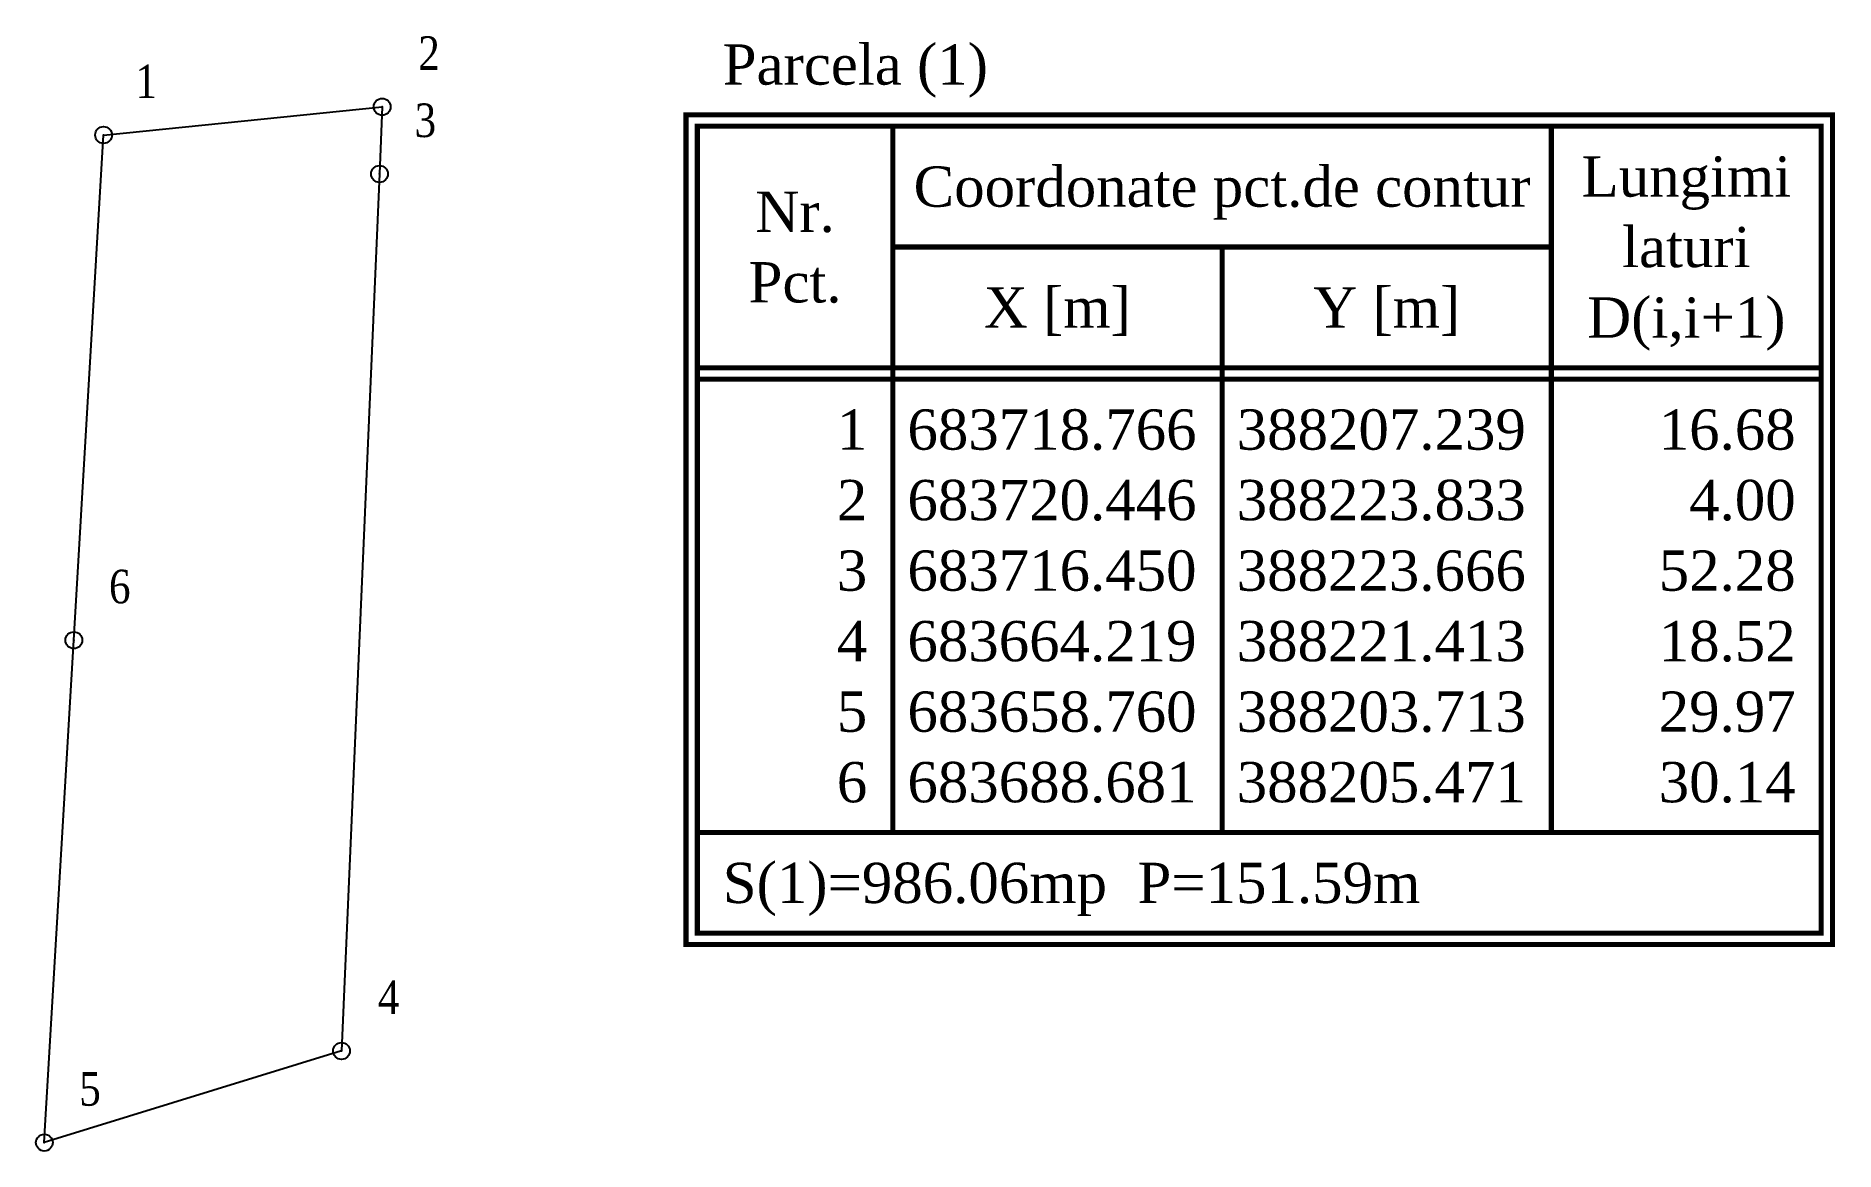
# Model space of a CAD drawing. Header units: inches. Extents: x 388203 to 388310, y 683658 to 683725.
import ezdxf
from ezdxf.enums import TextEntityAlignment as Align

# ---------------------------------------------------------------- set-up
doc = ezdxf.new("R2010")
doc.units = ezdxf.units.IN
doc.header["$MEASUREMENT"] = 0
doc.header["$PDMODE"] = 32
doc.header["$PDSIZE"] = 1
doc.layers.add('0_pct_simboluri', color=7, linetype='Continuous')
doc.styles.get("Standard").update_dxf_attribs({"font": 'arial.ttf'})
doc.styles.add('TIMES_NEW_ROMAN', font='times.ttf')

# ---------------------------------------------------------------- blocks, each defined once
blk = doc.blocks.new('Punct')
blk.add_point((0, 0))
at = {"flags": 1}
for tag, p in [('DENPCT', (1.4, 0)), ('COTA', (1.4, -2.5)), ('COD', (1.4, -5))]:
    blk.add_attdef(tag, p, '', height=1.5, dxfattribs=at)
blk = doc.blocks.new('*U263', base_point=(388213.77, 683689.6))
at = {"const_width": 0.307}
for points in [[(388213.77, 683685.4), (388282.05, 683685.4), (388282.05, 683635.99), (388213.77, 683635.99)], [(388214.45, 683684.73), (388281.38, 683684.73), (388281.38, 683636.66), (388214.45, 683636.66)]]:
    blk.add_lwpolyline(points, close=True, dxfattribs=at)
for points in [[(388226.09, 683684.73), (388226.09, 683642.66)], [(388265.31, 683684.73), (388265.31, 683642.66)], [(388226.09, 683677.53), (388265.31, 683677.53)], [(388245.7, 683677.53), (388245.7, 683642.66)], [(388214.45, 683670.33), (388281.38, 683670.33)], [(388214.45, 683669.66), (388281.38, 683669.66)], [(388214.45, 683642.66), (388281.38, 683642.66)]]:
    blk.add_lwpolyline(points, dxfattribs=at)
at = {"style": 'TIMES_NEW_ROMAN'}
for s, p in [('Parcela (1)', (388215.96, 683687.2)), ('S(1)=986.06mp  P=151.59m', (388215.96, 683638.46))]:
    blk.add_text(s, height=2.4, dxfattribs=at).set_placement(p)
for s, p in [('Lungimi', (388273.35, 683681.73)), ('Coordonate pct.de contur', (388245.7, 683681.13)), ('Nr.', (388220.27, 683679.63)), ('laturi', (388273.35, 683677.53)), ('Pct.', (388220.27, 683675.43)), ('X [m]', (388235.89, 683673.93)), ('Y [m]', (388255.51, 683673.93)), ('D(i,i+1)', (388273.35, 683673.33))]:
    blk.add_text(s, height=2.4, dxfattribs=at).set_placement(p, align=Align.MIDDLE_CENTER)
for s, p in [('1', (388224.57, 683665.46)), ('683718.766', (388244.18, 683665.46)), ('388207.239', (388263.79, 683665.46)), ('16.68', (388279.86, 683665.46)), ('2', (388224.57, 683661.26)), ('683720.446', (388244.18, 683661.26)), ('388223.833', (388263.79, 683661.26)), ('4.00', (388279.86, 683661.26)), ('3', (388224.57, 683657.06)), ('683716.450', (388244.18, 683657.06)), ('388223.666', (388263.79, 683657.06)), ('52.28', (388279.86, 683657.06)), ('4', (388224.57, 683652.86)), ('683664.219', (388244.18, 683652.86)), ('388221.413', (388263.79, 683652.86)), ('18.52', (388279.86, 683652.86)), ('5', (388224.57, 683648.66)), ('683658.760', (388244.18, 683648.66)), ('388203.713', (388263.79, 683648.66)), ('29.97', (388279.86, 683648.66)), ('6', (388224.57, 683644.46)), ('683688.681', (388244.18, 683644.46)), ('388205.471', (388263.79, 683644.46)), ('30.14', (388279.86, 683644.46))]:
    blk.add_text(s, height=2.4, dxfattribs=at).set_placement(p, align=Align.RIGHT)

msp = doc.modelspace()

# ---------------------------------------------------------------- linework, layer by layer
msp.add_lwpolyline([(388207.24, 683718.77), (388223.83, 683720.45), (388223.67, 683716.45), (388221.41, 683664.22), (388203.71, 683658.76), (388205.47, 683688.68)], close=True)

# ---------------------------------------------------------------- block references
msp.add_blockref('*U263', (388241.92, 683724.17))
at = {"layer": '0_pct_simboluri'}
for p in [(388223.83, 683720.45), (388207.24, 683718.77), (388223.67, 683716.45), (388205.47, 683688.68), (388221.41, 683664.22), (388203.71, 683658.76)]:
    msp.add_blockref('Punct', p, dxfattribs=at)

# ---------------------------------------------------------------- texts
at = {"style": 'TIMES_NEW_ROMAN', "width": 0.85}
for s, p in [('2', (388225.98, 683722.65)), ('1', (388209.14, 683720.97)), ('3', (388225.76, 683718.65)), ('6', (388207.56, 683690.88)), ('4', (388223.57, 683666.42)), ('5', (388205.79, 683660.96))]:
    msp.add_text(s, height=2, dxfattribs=at).set_placement(p)

doc.saveas('drawing.dxf')
